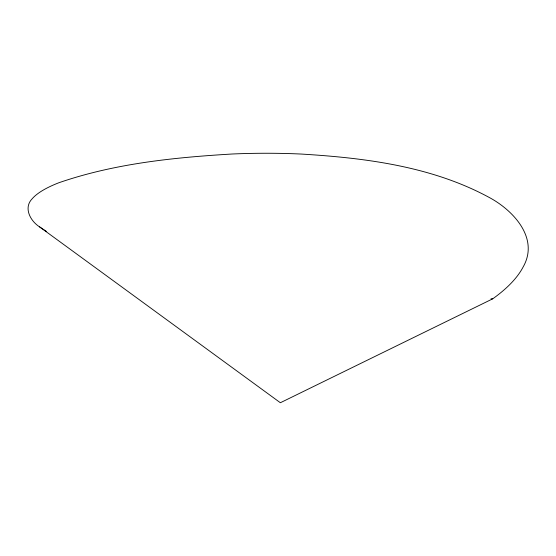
<?xml version="1.0" encoding="UTF-8"?>
<svg xmlns="http://www.w3.org/2000/svg" width="556" height="556" viewBox="0 0 556 556"><rect width="100%" height="100%" fill="white"/><g stroke="black" fill="none" stroke-linecap="round" stroke-linejoin="round"><path stroke-width="0.83" d="M492.734 298.815L280.363 402.739L39.539 226.855C30.365 221.01 23.178 207.805 32.29 198.645A190.062 45.661 -1.2 0 1 58.887 182.736C114.508 163.527 173.764 157.494 232.2 154.005A190.062 45.661 -1.2 0 1 301.276 154.054C365.264 157.932 431.477 166.3 488.696 197.171C512.973 209.959 539.654 238.128 523.099 267.04A647.372 155.52 -1.2 0 1 492.727 298.815A647.372 155.52 -1.2 0 1 491.011 298.787M39.539 226.855L46.662 231.567"/></g></svg>
